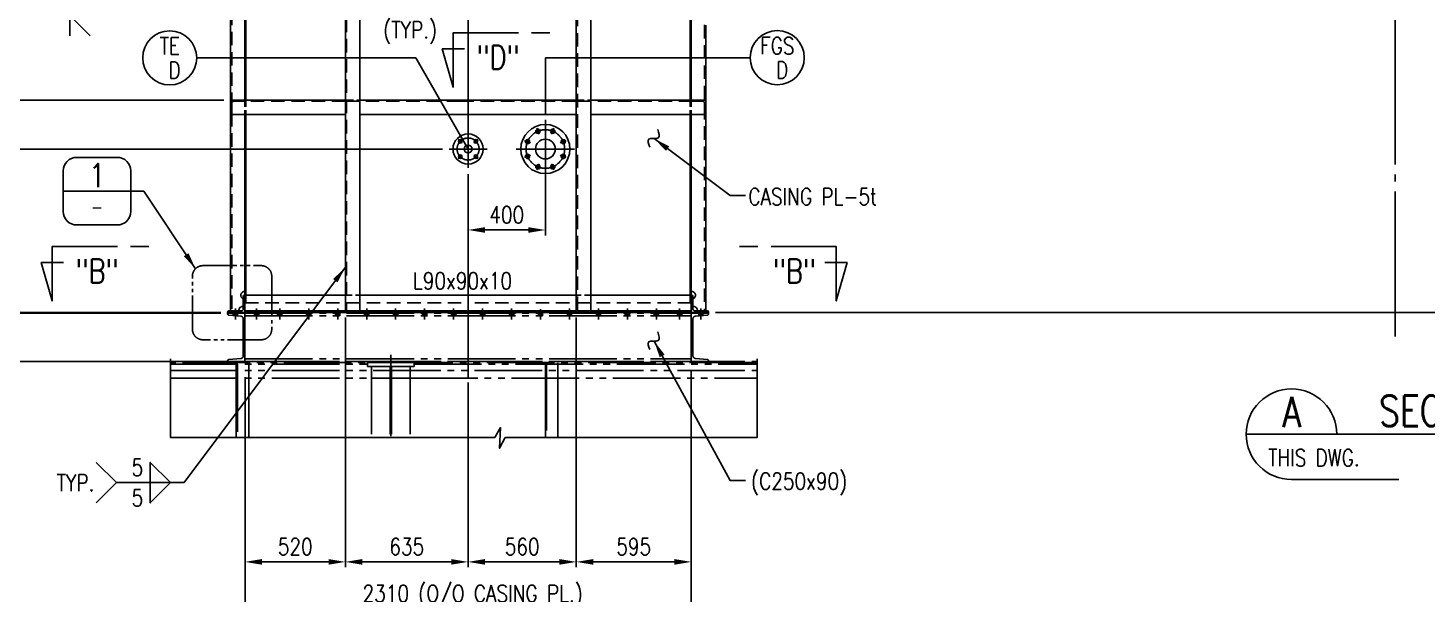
# Model space of a CAD drawing. Header units: millimetres. Extents: x 0 to 134087, y -49114 to 20834.
# Drawn here: x 3685 to 10928, y 5514 to 8445 of the extents above; entities that cross this region are included whole.
import ezdxf
from ezdxf.enums import TextEntityAlignment as Align

# ---------------------------------------------------------------- set-up
doc = ezdxf.new("R2010")
doc.units = ezdxf.units.MM
doc.header["$LTSCALE"] = 35
for name, pattern in [('JNK-CENTER', [34, 30, -1.5, 1, -1.5]), ('JNK-HIDDEN', [3, 2, -1]), ('JNK-PHANTOM', [15, 10, -1, 1, -1, 1, -1]), ('PH2', [15, 10, -1, 1, -1, 1, -1])]:
    doc.linetypes.add(name, pattern=pattern)
for name, color, linetype in [('CEN-R', 1, 'JNK-CENTER'), ('CON-C', 4, 'Continuous'), ('CON-G', 3, 'Continuous'), ('CON-W', 7, 'Continuous'), ('CON-Y', 2, 'Continuous'), ('det', 2, 'PH2'), ('Dim-W', 7, 'Continuous'), ('HID-Y', 2, 'JNK-HIDDEN'), ('HL', 7, 'Continuous'), ('PHA-M', 6, 'JNK-PHANTOM'), ('STL-OBJT', 7, 'Continuous'), ('TITLE', 7, 'Continuous'), ('TXT-Y', 2, 'Continuous'), ('TXTT-C', 4, 'Continuous')]:
    doc.layers.add(name, color=color, linetype=linetype)
doc.styles.add('SIMPLEX', font='simplex.shx', dxfattribs={"width": 0.8})
doc.dimstyles.new('DIM35', dxfattribs={"dimscale": 35, "dimtxt": 2.5, "dimasz": 2.5, "dimexe": 0.8, "dimexo": 1, "dimgap": 1, "dimtad": 1, "dimdec": 1, "dimdsep": 46, "dimtxsty": 'SIMPLEX', "dimcen": 0, "dimclrd": 7, "dimclre": 7, "dimclrt": 2, "dimadec": 1, "dimazin": 2, "dimtfac": 1, "dimtdec": 1, "dimtix": 1, "dimtmove": 2, "dimatfit": 2, "dimfxl": 1, "dimtfill": 1, "dimarcsym": 1})
doc.dimstyles.new('DIM35x3.5', dxfattribs={"dimscale": 35, "dimtxt": 2.5, "dimasz": 2.5, "dimexe": 0.8, "dimexo": 1, "dimgap": 1, "dimtad": 1, "dimdec": 0, "dimlfac": 0.285714, "dimdsep": 46, "dimtxsty": 'SIMPLEX', "dimcen": 0, "dimclrd": 7, "dimclre": 7, "dimclrt": 2, "dimadec": 1, "dimazin": 2, "dimtfac": 1, "dimtdec": 0, "dimtix": 1, "dimtmove": 0, "dimatfit": 2, "dimfxl": 1, "dimtfill": 1, "dimarcsym": 1})

# ---------------------------------------------------------------- blocks, each defined once
blk = doc.blocks.new('A$C5B17052F')
at = {"layer": 'CEN-R'}
blk.add_line((0, 0), (0, 24.7), dxfattribs=at)
at = {"layer": 'Dim-W'}
blk.add_solid([(-11, 12), (-11, 3), (11, 12), (11, 3)], dxfattribs=at)
at = {"layer": 'HID-Y'}
for p, q in [((-11, 3), (-11, 12)), ((11, 3), (11, 12))]:
    blk.add_line(p, q, dxfattribs=at)
blk = doc.blocks.new('*D63')
at = {"layer": 'DEFPOINTS', "color": 0, "ltscale": 0.5, "transparency": 16777216}
for p in [(2740.3, 8968.4), (5963.7, 8968.4), (4718.7, 6971.4)]:
    blk.add_point(p, dxfattribs=at)
at = {"layer": 'Dim-W', "color": 7, "linetype": 'ByBlock', "lineweight": -2, "ltscale": 0.5, "transparency": 16777216}
for p, q in [((5928.7, 8968.4), (2712.3, 8968.4)), ((2740.3, 7058.9), (2740.3, 8880.9)), ((4683.7, 6971.4), (2712.3, 6971.4))]:
    blk.add_line(p, q, dxfattribs=at)
at = {"layer": 'Dim-W', "color": 7, "ltscale": 0.5, "transparency": 16777216}
for points in [[(2725.7, 8880.9), (2754.9, 8880.9), (2740.3, 8968.4)], [(2725.7, 7058.9), (2754.9, 7058.9), (2740.3, 6971.4)]]:
    blk.add_solid(points, dxfattribs=at)
at = {"layer": 'Dim-W', "color": 2, "ltscale": 0.5, "transparency": 16777216, "insert": (2661.5, 7969.9), "char_height": 87.5, "attachment_point": 5, "rotation": 90, "style": 'SIMPLEX', "bg_fill": 3, "box_fill_scale": 1.1, "bg_fill_color": 256, "bg_fill_true_color": 13158600, "bg_fill_transparency": 0}
blk.add_mtext('1997', dxfattribs=at)
blk = doc.blocks.new('*D65')
at = {"layer": 'DEFPOINTS', "color": 0, "ltscale": 0.5, "transparency": 16777216}
for p in [(4718.7, 6971.4), (4718.7, 6968.4)]:
    blk.add_point(p, dxfattribs=at)
at = {"layer": 'Dim-W', "color": 7, "linetype": 'ByBlock', "lineweight": -2, "ltscale": 0.5, "transparency": 16777216}
for p, q in [((2460.3, 6971.4), (2460.3, 7058.9)), ((4683.7, 6971.4), (2432.3, 6971.4)), ((4683.7, 6968.4), (2432.3, 6968.4)), ((2460.3, 6968.4), (2460.3, 6880.9))]:
    blk.add_line(p, q, dxfattribs=at)
at = {"layer": 'Dim-W', "color": 2, "ltscale": 0.5, "transparency": 16777216, "insert": (2381.5, 7061.7), "char_height": 87.5, "attachment_point": 5, "rotation": 90, "style": 'SIMPLEX', "bg_fill": 3, "box_fill_scale": 1.1, "bg_fill_color": 256, "bg_fill_true_color": 13158600, "bg_fill_transparency": 0}
blk.add_mtext('*3', dxfattribs=at)
at = {"layer": 'DEFPOINTS', "color": 0, "ltscale": 0.5, "transparency": 16777216}
blk.add_point((2460.3, 6971.4), dxfattribs=at)
at = {"layer": 'Dim-W', "color": 7, "linetype": 'ByBlock', "lineweight": -2, "ltscale": 0.5, "transparency": 16777216}
blk.add_line((2460.3, 6968.4), (2460.3, 6971.4), dxfattribs=at)
blk = doc.blocks.new('_None')
blk = doc.blocks.new('_DotSmall')
at = {"color": 0, "linetype": 'ByBlock', "const_width": 0.5}
blk.add_lwpolyline([(-0.0625, 0, 1), (0.0625, 0, 1)], format="xyb", close=True, dxfattribs=at)
blk = doc.blocks.new('*D66')
at = {"layer": 'DEFPOINTS', "color": 0, "ltscale": 0.5, "transparency": 16777216}
blk.add_point((4420.4, 6718.4), dxfattribs=at)
at = {"layer": 'Dim-W', "color": 7, "linetype": 'ByBlock', "lineweight": -2, "ltscale": 0.5, "transparency": 16777216}
for p, q in [((2460.3, 6968.4), (2460.3, 7055.9)), ((2425.3, 6968.4), (2432.3, 6968.4)), ((2460.3, 6718.4), (2460.3, 6968.4)), ((4385.4, 6718.4), (2432.3, 6718.4)), ((2460.3, 6630.9), (2460.3, 6543.4))]:
    blk.add_line(p, q, dxfattribs=at)
at = {"layer": 'Dim-W', "color": 7, "ltscale": 0.5, "transparency": 16777216}
blk.add_solid([(2445.7, 6630.9), (2474.9, 6630.9), (2460.3, 6718.4)], dxfattribs=at)
at = {"layer": 'Dim-W', "color": 7, "lineweight": -2, "ltscale": 0.5, "transparency": 16777216, "xscale": 87.5, "yscale": 87.5, "zscale": 87.5, "rotation": 270}
blk.add_blockref('_DotSmall', (2460.3, 6968.4), dxfattribs=at)
at = {"layer": 'Dim-W', "color": 2, "ltscale": 0.5, "transparency": 16777216, "insert": (2381.5, 6843.4), "char_height": 87.5, "attachment_point": 5, "rotation": 90, "style": 'SIMPLEX', "bg_fill": 3, "box_fill_scale": 1.1, "bg_fill_color": 256, "bg_fill_true_color": 13158600, "bg_fill_transparency": 0}
blk.add_mtext('250', dxfattribs=at)
at = {"layer": 'DEFPOINTS', "color": 0, "ltscale": 0.5, "transparency": 16777216}
blk.add_point((2460.3, 6968.4), dxfattribs=at)
blk.add_point((2460.3, 6968.4), dxfattribs=at)
blk = doc.blocks.new('*D67')
at = {"layer": 'DEFPOINTS', "color": 0, "ltscale": 0.5, "transparency": 16777216}
for p in [(4733.7, 8071.4), (3020.3, 6971.4), (3020.3, 6971.4)]:
    blk.add_point(p, dxfattribs=at)
at = {"layer": 'Dim-W', "color": 7, "linetype": 'ByBlock', "lineweight": -2, "ltscale": 0.5, "transparency": 16777216}
for p, q in [((4698.7, 8071.4), (2992.3, 8071.4)), ((3020.3, 7983.9), (3020.3, 7058.9)), ((2985.3, 6971.4), (2992.3, 6971.4))]:
    blk.add_line(p, q, dxfattribs=at)
at = {"layer": 'Dim-W', "color": 7, "ltscale": 0.5, "transparency": 16777216}
for points in [[(3005.7, 7983.9), (3034.9, 7983.9), (3020.3, 8071.4)], [(3005.7, 7058.9), (3034.9, 7058.9), (3020.3, 6971.4)]]:
    blk.add_solid(points, dxfattribs=at)
at = {"layer": 'Dim-W', "color": 2, "ltscale": 0.5, "transparency": 16777216, "insert": (2941.5, 7521.4), "char_height": 87.5, "attachment_point": 5, "rotation": 90, "style": 'SIMPLEX', "bg_fill": 3, "box_fill_scale": 1.1, "bg_fill_color": 256, "bg_fill_true_color": 13158600, "bg_fill_transparency": 0}
blk.add_mtext('1100', dxfattribs=at)
blk = doc.blocks.new('SECTITLE')
at = {"layer": 'CON-G'}
for p, q in [((-1.7, 0), (44.1, 0)), ((5, -6.7), (20.86, -6.7))]:
    blk.add_line(p, q, dxfattribs=at)
blk.add_arc((5, 0), 6.7, 0, 270, dxfattribs=at)
at = {"layer": 'CON-C', "style": 'SIMPLEX', "width": 0.8}
for tag, p in [('A', (5.06, 1.04)), ('ELEVATION', (27.83, 1.22))]:
    blk.add_attdef(tag, text='', height=4.5, dxfattribs=at).set_placement(p, align=Align.CENTER)
at = {"layer": 'CON-Y', "style": 'SIMPLEX', "width": 0.8}
blk.add_attdef('SCALE', text='', height=2.5, dxfattribs=at).set_placement((44.9, -3.72), align=Align.RIGHT)
blk.add_attdef('H0000-0000', (1.54, -4.72), '', height=2.5, dxfattribs=at)
blk = doc.blocks.new('det-tag')
at = {"layer": 'CON-Y'}
blk.add_line((5, 0), (-5, 0), dxfattribs=at)
blk.add_lwpolyline([(-3, -5), (3, -5, 0.414214), (5, -3), (5, 3, 0.414214), (3, 5), (-3, 5, 0.414214), (-5, 3), (-5, -3, 0.414214)], format="xyb", close=True, dxfattribs=at)
at = {"layer": 'CON-G', "style": 'SIMPLEX', "width": 0.8}
blk.add_attdef('TAG', text='', height=3.5, dxfattribs=at).set_placement((0.02, 0.58), align=Align.CENTER)
at = {"layer": 'CON-Y', "style": 'SIMPLEX', "width": 0.8}
blk.add_attdef('-8888', text='', height=2, dxfattribs=at).set_placement((0, -3.34), align=Align.CENTER)
blk = doc.blocks.new('SECMARK2')
at = {"layer": 'TXTT-C'}
blk.add_line((0, 0), (-2.72, 0), dxfattribs=at)
blk.add_lwpolyline([(-4.67, 0), (-14.32, 0), (-14.32, 8.05), (-15.93, 2.38), (-12.63, 2.38)], dxfattribs=at)
at = {"layer": 'TXTT-C', "style": 'SIMPLEX', "width": 1.17}
blk.add_attdef('TAG', text='', height=3.5, dxfattribs=at).set_placement((-7.82, 1.36), align=Align.CENTER)
blk = doc.blocks.new('*D98')
at = {"layer": 'DEFPOINTS', "color": 0, "ltscale": 0.5, "transparency": 16777216}
for p in [(2460.3, 11518.4), (8478.7, 11518.4), (2740.3, 6971.4)]:
    blk.add_point(p, dxfattribs=at)
at = {"layer": 'Dim-W', "color": 7, "linetype": 'ByBlock', "lineweight": -2, "ltscale": 0.5, "transparency": 16777216}
for p, q in [((4706.5, 11518.4), (2432.3, 11518.4)), ((4942.1, 11518.4), (4808.8, 11518.4)), ((5498.4, 11518.4), (5209.5, 11518.4)), ((8443.7, 11518.4), (5600.8, 11518.4)), ((2460.3, 7058.9), (2460.3, 11430.9)), ((2705.3, 6971.4), (2432.3, 6971.4))]:
    blk.add_line(p, q, dxfattribs=at)
at = {"layer": 'Dim-W', "color": 7, "ltscale": 0.5, "transparency": 16777216}
for points in [[(2445.7, 11430.9), (2474.9, 11430.9), (2460.3, 11518.4)], [(2445.7, 7058.9), (2474.9, 7058.9), (2460.3, 6971.4)]]:
    blk.add_solid(points, dxfattribs=at)
at = {"layer": 'Dim-W', "color": 2, "ltscale": 0.5, "transparency": 16777216, "insert": (2381.5, 9244.9), "char_height": 87.5, "attachment_point": 5, "rotation": 90, "style": 'SIMPLEX', "bg_fill": 3, "box_fill_scale": 1.1, "bg_fill_color": 256, "bg_fill_true_color": 13158600, "bg_fill_transparency": 0}
blk.add_mtext('4547', dxfattribs=at)
blk = doc.blocks.new('A$C328F6CC8')
at = {"layer": 'PHA-M'}
h = blk.add_hatch(color=256, dxfattribs=at)
h.paths.add_polyline_path([(-61, -12), (-50, -13), (-50, 0), (-61, 0)])
h.paths.add_polyline_path([(-50, -13), (-39, -13.9), (-39, 0), (-50, 0)])
h = blk.add_hatch(color=256, dxfattribs=at)
h.paths.add_polyline_path([(60, 0), (49, 0), (49, -13), (60, -13)])
h.paths.add_polyline_path([(71, 0), (60, 0), (60, -13), (71, -13)])
h = blk.add_hatch(color=256, dxfattribs=at)
h.paths.add_polyline_path([(180, 0), (169, 0), (169, -13), (180, -13)])
h.paths.add_polyline_path([(191, 0), (180, 0), (180, -13), (191, -13)])
h = blk.add_hatch(color=256, dxfattribs=at)
h.paths.add_polyline_path([(330, 0), (319, 0), (319, -13), (330, -13)])
h.paths.add_polyline_path([(341, 0), (330, 0), (330, -13), (341, -13)])
h = blk.add_hatch(color=256, dxfattribs=at)
h.paths.add_polyline_path([(480, 0), (469, 0), (469, -13), (480, -13)])
h.paths.add_polyline_path([(491, 0), (480, 0), (480, -13), (491, -13)])
h = blk.add_hatch(color=256, dxfattribs=at)
h.paths.add_polyline_path([(630, 0), (619, 0), (619, -13), (630, -13)])
h.paths.add_polyline_path([(641, 0), (630, 0), (630, -13), (641, -13)])
h = blk.add_hatch(color=256, dxfattribs=at)
h.paths.add_polyline_path([(780, 0), (769, 0), (769, -13), (780, -13)])
h.paths.add_polyline_path([(791, 0), (780, 0), (780, -13), (791, -13)])
h = blk.add_hatch(color=256, dxfattribs=at)
h.paths.add_polyline_path([(930, 0), (919, 0), (919, -13), (930, -13)])
h.paths.add_polyline_path([(941, 0), (930, 0), (930, -13), (941, -13)])
h = blk.add_hatch(color=256, dxfattribs=at)
h.paths.add_polyline_path([(1080, 0), (1069, 0), (1069, -13), (1080, -13)])
h.paths.add_polyline_path([(1091, 0), (1080, 0), (1080, -13), (1091, -13)])
h = blk.add_hatch(color=256, dxfattribs=at)
h.paths.add_polyline_path([(1230, 0), (1241, 0), (1241, -13), (1230, -13)])
h.paths.add_polyline_path([(1219, 0), (1230, 0), (1230, -13), (1219, -13)])
h = blk.add_hatch(color=256, dxfattribs=at)
h.paths.add_polyline_path([(1380, 0), (1391, 0), (1391, -13), (1380, -13)])
h.paths.add_polyline_path([(1369, 0), (1380, 0), (1380, -13), (1369, -13)])
h = blk.add_hatch(color=256, dxfattribs=at)
h.paths.add_polyline_path([(1530, 0), (1541, 0), (1541, -13), (1530, -13)])
h.paths.add_polyline_path([(1519, 0), (1530, 0), (1530, -13), (1519, -13)])
h = blk.add_hatch(color=256, dxfattribs=at)
h.paths.add_polyline_path([(1680, 0), (1691, 0), (1691, -13), (1680, -13)])
h.paths.add_polyline_path([(1669, 0), (1680, 0), (1680, -13), (1669, -13)])
h = blk.add_hatch(color=256, dxfattribs=at)
h.paths.add_polyline_path([(1830, 0), (1841, 0), (1841, -13), (1830, -13)])
h.paths.add_polyline_path([(1819, 0), (1830, 0), (1830, -13), (1819, -13)])
h = blk.add_hatch(color=256, dxfattribs=at)
h.paths.add_polyline_path([(1980, 0), (1991, 0), (1991, -13), (1980, -13)])
h.paths.add_polyline_path([(1969, 0), (1980, 0), (1980, -13), (1969, -13)])
h = blk.add_hatch(color=256, dxfattribs=at)
h.paths.add_polyline_path([(2130, 0), (2141, 0), (2141, -13), (2130, -13)])
h.paths.add_polyline_path([(2119, 0), (2130, 0), (2130, -13), (2119, -13)])
h = blk.add_hatch(color=256, dxfattribs=at)
h.paths.add_polyline_path([(2250, 0), (2261, 0), (2261, -13), (2250, -13)])
h.paths.add_polyline_path([(2239, 0), (2250, 0), (2250, -13), (2239, -13)])
h = blk.add_hatch(color=256, dxfattribs=at)
h.paths.add_polyline_path([(2371, 0), (2360, 0), (2360, -13), (2371, -12)])
h.paths.add_polyline_path([(2360, 0), (2349, 0), (2349, -13.9), (2360, -13)])
h = blk.add_hatch(color=256, dxfattribs=at)
h.paths.add_polyline_path([(1080, 0), (1069, 0), (1069, -13), (1080, -13)])
h.paths.add_polyline_path([(1091, 0), (1080, 0), (1080, -13), (1091, -13)])
at = {"ltscale": 0.5}
for points in [[(-386.5, -236.5), (-386.5, -643.2), (1293.9, -643.2)], [(1347.8, -643.2), (2651.7, -643.2), (2651.7, -236.5)], [(1293.9, -643.2), (1322.4, -592.5), (1317.8, -699.7), (1347.8, -643.2)]]:
    blk.add_lwpolyline(points, dxfattribs=at)
at = {"layer": 'CEN-R'}
blk.add_line((1155, 82.8), (1155, -324.4), dxfattribs=at)
at = {"layer": 'PHA-M'}
for p, q in [((-61, -12), (-61, 0)), ((-50, -33), (-50, 20)), ((-39, -13.9), (-39, 0)), ((0, 0), (2310, 0)), ((49, -13), (49, 0)), ((60, -33), (60, 20)), ((71, -13), (71, 0)), ((169, -13), (169, 0)), ((180, -33), (180, 20)), ((191, -13), (191, 0)), ((319, -13), (319, 0)), ((330, -33), (330, 20)), ((341, -13), (341, 0)), ((469, -13), (469, 0)), ((480, -33), (480, 20)), ((491, -13), (491, 0)), ((619, -13), (619, 0)), ((630, -33), (630, 20)), ((641, -13), (641, 0)), ((769, -13), (769, 0)), ((780, -33), (780, 20)), ((791, -13), (791, 0)), ((919, -13), (919, 0)), ((930, -33), (930, 20)), ((941, -13), (941, 0)), ((1069, -13), (1069, 0)), ((1069, -13), (1069, 0)), ((1080, -33), (1080, 20)), ((1080, -33), (1080, 20)), ((1091, -13), (1091, 0)), ((1091, -13), (1091, 0)), ((1219, -13), (1219, 0)), ((1230, -33), (1230, 20)), ((1241, -13), (1241, 0)), ((1369, -13), (1369, 0)), ((1380, -33), (1380, 20)), ((1391, -13), (1391, 0)), ((1519, -13), (1519, 0)), ((1530, -33), (1530, 20)), ((1541, -13), (1541, 0)), ((1669, -13), (1669, 0)), ((1680, -33), (1680, 20)), ((1691, -13), (1691, 0)), ((1819, -13), (1819, 0)), ((1830, -33), (1830, 20)), ((1841, -13), (1841, 0)), ((1969, -13), (1969, 0)), ((1980, -33), (1980, 20)), ((1991, -13), (1991, 0)), ((2119, -13), (2119, 0)), ((2130, -33), (2130, 20)), ((2141, -13), (2141, 0)), ((2239, -13), (2239, 0)), ((2250, -33), (2250, 20)), ((2261, -13), (2261, 0)), ((2349, -13.9), (2349, 0)), ((2360, -33), (2360, 20)), ((2371, -12), (2371, 0)), ((0, -13), (2310, -13)), ((755, -216), (755, -643.2)), ((-386.5, -250), (2651.7, -250)), ((2651.7, -256), (-386.5, -256)), ((-386.5, -263.5), (635, -263.5)), ((-45, -336), (-45, -263.5)), ((-39, -263.5), (-39, -643.2)), ((0, -237), (2310, -237)), ((0, -250), (2310, -250)), ((20, -336), (20, -263.5)), ((635, -256), (875, -256)), ((635, -276), (635, -256)), ((875, -276), (635, -276)), ((655, -276), (655, -643.2)), ((751, -276), (751, -643.2)), ((759, -276), (759, -643.2)), ((855, -276), (855, -643.2)), ((875, -256), (875, -276)), ((875, -263.5), (2651.7, -263.5)), ((1555, -330), (1555, -257.5)), ((1561, -257.5), (1561, -643.2)), ((1620, -330), (1620, -257.5)), ((-386.5, -296), (2651.7, -296)), ((-386.5, -336), (655, -336)), ((-45, -336), (-45, -643.2)), ((20, -336), (20, -643.2)), ((855, -336), (655, -336)), ((855, -336), (2651.7, -336)), ((1555, -330), (1555, -643.2)), ((1620, -330), (1620, -643.2))]:
    blk.add_line(p, q, dxfattribs=at)
for points in [[(0, 0), (0, -250), (-90, -250), (-90, -247, -0.388879), (-83.6, -240), (-21.8, -234.6, 0.388879), (-9, -220.6), (-9, -29.4, 0.388879), (-21.8, -15.4), (-83.6, -10, -0.388879), (-90, -3), (-90, 0)], [(2310, 0), (2310, -250), (2400, -250), (2400, -247, 0.388879), (2393.6, -240), (2331.8, -234.6, -0.388879), (2319, -220.6), (2319, -29.4, -0.388879), (2331.8, -15.4), (2393.6, -10, 0.388879), (2400, -3), (2400, 0)]]:
    blk.add_lwpolyline(points, format="xyb", close=True, dxfattribs=at)
blk = doc.blocks.new('A$C28B160F5')
at = {"layer": 'CEN-R'}
for p, q in [((0, 150.5), (0, -150.5)), ((-31.8, 76.8), (-44.7, 107.9)), ((31.8, 76.8), (44.7, 107.9)), ((150.5, 0), (-150.5, 0)), ((-76.8, 31.8), (-107.9, 44.7)), ((-48.3, 0), (48.3, 0)), ((0, -42.3), (0, 48.3)), ((76.8, 31.8), (107.9, 44.7)), ((-76.8, -31.8), (-107.9, -44.7)), ((76.8, -31.8), (107.9, -44.7)), ((-31.8, -76.8), (-44.7, -107.9)), ((31.8, -76.8), (44.7, -107.9))]:
    blk.add_line(p, q, dxfattribs=at)
blk.add_circle((0, 0), 100, dxfattribs=at)
at = {"layer": 'TITLE', "color": 3}
for centre, radius in [((0, 0), 127), ((-38.3, 92.4), 11), ((38.3, 92.4), 11), ((-92.4, 38.3), 11), ((0, 0), 51.1), ((92.4, 38.3), 11), ((-92.4, -38.3), 11), ((92.4, -38.3), 11), ((-38.3, -92.4), 11), ((38.3, -92.4), 11)]:
    blk.add_circle(centre, radius, dxfattribs=at)
blk = doc.blocks.new('N-FLG 1.50 300 WNRF')
at = {"layer": 'CEN-R'}
for p, q in [((0, -98.1), (0, 98.1)), ((98.1, 0), (-98.1, 0)), ((-30.4, 30.4), (-50.4, 50.4)), ((30.4, 30.4), (50.4, 50.4)), ((-30.4, -30.4), (-50.4, -50.4)), ((30.4, -30.4), (50.4, -50.4))]:
    blk.add_line(p, q, dxfattribs=at)
blk.add_circle((0, 0), 57.1, dxfattribs=at)
at = {"layer": 'CON-Y'}
for centre, radius in [((0, 0), 78), ((-40.4, 40.4), 9.5), ((0, 0), 20.4), ((40.4, 40.4), 9.5), ((-40.4, -40.4), 9.5), ((40.4, -40.4), 9.5)]:
    blk.add_circle(centre, radius, dxfattribs=at)
blk = doc.blocks.new('A$C6CE22A10')
at = {"layer": 'CON-G'}
blk.add_blockref('N-FLG 1.50 300 WNRF', (0, 0), dxfattribs=at)
blk = doc.blocks.new('*D136')
at = {"layer": 'DEFPOINTS', "color": 0, "ltscale": 0.5, "transparency": 16777216}
for p in [(5865.6, 7818.4), (3300.3, 6971.4), (4683.7, 6971.4)]:
    blk.add_point(p, dxfattribs=at)
at = {"layer": 'Dim-W', "color": 7, "linetype": 'ByBlock', "lineweight": -2, "ltscale": 0.5, "transparency": 16777216}
for p, q in [((5830.6, 7818.4), (3272.3, 7818.4)), ((3300.3, 7730.9), (3300.3, 7058.9)), ((4648.7, 6971.4), (3272.3, 6971.4))]:
    blk.add_line(p, q, dxfattribs=at)
at = {"layer": 'Dim-W', "color": 7, "ltscale": 0.5, "transparency": 16777216}
for points in [[(3285.7, 7730.9), (3314.9, 7730.9), (3300.3, 7818.4)], [(3285.7, 7058.9), (3314.9, 7058.9), (3300.3, 6971.4)]]:
    blk.add_solid(points, dxfattribs=at)
at = {"layer": 'Dim-W', "color": 2, "ltscale": 0.5, "transparency": 16777216, "insert": (3221.5, 7394.9), "char_height": 87.5, "attachment_point": 5, "rotation": 90, "style": 'SIMPLEX', "bg_fill": 3, "box_fill_scale": 1.1, "bg_fill_color": 256, "bg_fill_true_color": 13158600, "bg_fill_transparency": 0}
blk.add_mtext('847', dxfattribs=at)
blk = doc.blocks.new('inst-tag')
at = {"layer": 'CON-Y'}
blk.add_circle((0, 0), 4, dxfattribs=at)
at = {"layer": 'CON-Y', "style": 'SIMPLEX', "width": 0.8}
for tag, p in [("Q'TY", (1.74, 3.92)), ('LOCATION', (1.74, -5.56))]:
    blk.add_attdef(tag, p, '', height=1.5, dxfattribs=at)
blk.add_attdef('TAG', text='', height=2.5, dxfattribs=at).set_placement((-0.02, 0.52), align=Align.CENTER)
blk.add_attdef('0000', text='', height=2.5, dxfattribs=at).set_placement((-0.06, -3.82), align=Align.BOTTOM_CENTER)
blk = doc.blocks.new('*D148')
at = {"layer": 'DEFPOINTS', "color": 0, "transparency": 16777216}
for p in [(7118.7, 6710.5), (4808.7, 6165.7), (7118.7, 5400.7)]:
    blk.add_point(p, dxfattribs=at)
at = {"layer": 'Dim-W', "color": 7, "linetype": 'ByBlock', "lineweight": -2, "transparency": 16777216}
for p, q in [((7118.7, 6675.5), (7118.7, 5372.7)), ((4808.7, 6130.7), (4808.7, 5372.7)), ((4896.2, 5400.7), (7031.2, 5400.7))]:
    blk.add_line(p, q, dxfattribs=at)
at = {"layer": 'Dim-W', "color": 7, "transparency": 16777216}
for points in [[(4896.2, 5415.3), (4896.2, 5386.1), (4808.7, 5400.7)], [(7031.2, 5415.3), (7031.2, 5386.1), (7118.7, 5400.7)]]:
    blk.add_solid(points, dxfattribs=at)
at = {"layer": 'Dim-W', "color": 2, "transparency": 16777216, "insert": (5963.7, 5502.4), "char_height": 87.5, "attachment_point": 5, "style": 'SIMPLEX', "bg_fill": 3, "box_fill_scale": 1.1, "bg_fill_color": 256, "bg_fill_true_color": 13158600, "bg_fill_transparency": 0}
blk.add_mtext(' 2310 (O/O CASING PL.)', dxfattribs=at)
blk = doc.blocks.new('*D149')
at = {"layer": 'DEFPOINTS', "color": 0, "ltscale": 0.5, "transparency": 16777216}
for p in [(5328.7, 6980.4), (5963.7, 5680.7), (5963.7, 5680.7)]:
    blk.add_point(p, dxfattribs=at)
at = {"layer": 'Dim-W', "color": 7, "linetype": 'ByBlock', "lineweight": -2, "ltscale": 0.5, "transparency": 16777216}
for p, q in [((5328.7, 6945.4), (5328.7, 5652.7)), ((5416.2, 5680.7), (5876.2, 5680.7)), ((5963.7, 5715.7), (5963.7, 5708.7))]:
    blk.add_line(p, q, dxfattribs=at)
at = {"layer": 'Dim-W', "color": 7, "ltscale": 0.5, "transparency": 16777216}
for points in [[(5416.2, 5695.3), (5416.2, 5666.1), (5328.7, 5680.7)], [(5876.2, 5695.3), (5876.2, 5666.1), (5963.7, 5680.7)]]:
    blk.add_solid(points, dxfattribs=at)
at = {"layer": 'Dim-W', "color": 2, "ltscale": 0.5, "transparency": 16777216, "insert": (5646.2, 5759.5), "char_height": 87.5, "attachment_point": 5, "style": 'SIMPLEX', "bg_fill": 3, "box_fill_scale": 1.1, "bg_fill_color": 256, "bg_fill_true_color": 13158600, "bg_fill_transparency": 0}
blk.add_mtext('635', dxfattribs=at)
blk = doc.blocks.new('*D150')
at = {"layer": 'DEFPOINTS', "color": 0, "ltscale": 0.5, "transparency": 16777216}
for p in [(5328.7, 6980.4), (4808.7, 6672.4), (4808.7, 5680.7)]:
    blk.add_point(p, dxfattribs=at)
at = {"layer": 'Dim-W', "color": 7, "linetype": 'ByBlock', "lineweight": -2, "ltscale": 0.5, "transparency": 16777216}
for p, q in [((5328.7, 6945.4), (5328.7, 5652.7)), ((4808.7, 6637.4), (4808.7, 5652.7)), ((5241.2, 5680.7), (4896.2, 5680.7))]:
    blk.add_line(p, q, dxfattribs=at)
at = {"layer": 'Dim-W', "color": 7, "ltscale": 0.5, "transparency": 16777216}
for points in [[(4896.2, 5695.3), (4896.2, 5666.1), (4808.7, 5680.7)], [(5241.2, 5695.3), (5241.2, 5666.1), (5328.7, 5680.7)]]:
    blk.add_solid(points, dxfattribs=at)
at = {"layer": 'Dim-W', "color": 2, "ltscale": 0.5, "transparency": 16777216, "insert": (5068.7, 5759.5), "char_height": 87.5, "attachment_point": 5, "style": 'SIMPLEX', "bg_fill": 3, "box_fill_scale": 1.1, "bg_fill_color": 256, "bg_fill_true_color": 13158600, "bg_fill_transparency": 0}
blk.add_mtext('520', dxfattribs=at)
blk = doc.blocks.new('*D151')
at = {"layer": 'DEFPOINTS', "color": 0, "ltscale": 0.5, "transparency": 16777216}
for p in [(6523.7, 6980.4), (7118.7, 6672.4), (7118.7, 5680.7)]:
    blk.add_point(p, dxfattribs=at)
at = {"layer": 'Dim-W', "color": 7, "linetype": 'ByBlock', "lineweight": -2, "ltscale": 0.5, "transparency": 16777216}
for p, q in [((6523.7, 6945.4), (6523.7, 5652.7)), ((7118.7, 6637.4), (7118.7, 5652.7)), ((6611.2, 5680.7), (7031.2, 5680.7))]:
    blk.add_line(p, q, dxfattribs=at)
at = {"layer": 'Dim-W', "color": 7, "ltscale": 0.5, "transparency": 16777216}
for points in [[(6611.2, 5695.3), (6611.2, 5666.1), (6523.7, 5680.7)], [(7031.2, 5695.3), (7031.2, 5666.1), (7118.7, 5680.7)]]:
    blk.add_solid(points, dxfattribs=at)
at = {"layer": 'Dim-W', "color": 2, "ltscale": 0.5, "transparency": 16777216, "insert": (6821.2, 5759.5), "char_height": 87.5, "attachment_point": 5, "style": 'SIMPLEX', "bg_fill": 3, "box_fill_scale": 1.1, "bg_fill_color": 256, "bg_fill_true_color": 13158600, "bg_fill_transparency": 0}
blk.add_mtext('595', dxfattribs=at)
blk = doc.blocks.new('*D152')
at = {"layer": 'DEFPOINTS', "color": 0, "ltscale": 0.5, "transparency": 16777216}
for p in [(6363.7, 7767.9), (5963.7, 7399.2), (5963.7, 7379.1)]:
    blk.add_point(p, dxfattribs=at)
at = {"layer": 'Dim-W', "color": 7, "linetype": 'ByBlock', "lineweight": -2, "ltscale": 0.5, "transparency": 16777216}
for p, q in [((6363.7, 7732.9), (6363.7, 7371.2)), ((5963.7, 7414.1), (5963.7, 7427.2)), ((6276.2, 7399.2), (6051.2, 7399.2))]:
    blk.add_line(p, q, dxfattribs=at)
at = {"layer": 'Dim-W', "color": 7, "ltscale": 0.5, "transparency": 16777216}
for points in [[(6051.2, 7413.7), (6051.2, 7384.6), (5963.7, 7399.2)], [(6276.2, 7413.7), (6276.2, 7384.6), (6363.7, 7399.2)]]:
    blk.add_solid(points, dxfattribs=at)
at = {"layer": 'Dim-W', "color": 2, "ltscale": 0.5, "transparency": 16777216, "insert": (6163.7, 7477.9), "char_height": 87.5, "attachment_point": 5, "style": 'SIMPLEX', "bg_fill": 3, "box_fill_scale": 1.1, "bg_fill_color": 256, "bg_fill_true_color": 13158600, "bg_fill_transparency": 0}
blk.add_mtext('400', dxfattribs=at)
blk = doc.blocks.new('*D153')
at = {"layer": 'DEFPOINTS', "color": 0, "ltscale": 0.5, "transparency": 16777216}
for p in [(4733.7, 8736.4), (3020.3, 8071.4), (4698.7, 8071.4)]:
    blk.add_point(p, dxfattribs=at)
at = {"layer": 'Dim-W', "color": 7, "linetype": 'ByBlock', "lineweight": -2, "ltscale": 0.5, "transparency": 16777216}
for p, q in [((4698.7, 8736.4), (2992.3, 8736.4)), ((3020.3, 8648.9), (3020.3, 8158.9)), ((4663.7, 8071.4), (2992.3, 8071.4))]:
    blk.add_line(p, q, dxfattribs=at)
at = {"layer": 'Dim-W', "color": 7, "ltscale": 0.5, "transparency": 16777216}
for points in [[(3005.7, 8648.9), (3034.9, 8648.9), (3020.3, 8736.4)], [(3005.7, 8158.9), (3034.9, 8158.9), (3020.3, 8071.4)]]:
    blk.add_solid(points, dxfattribs=at)
at = {"layer": 'Dim-W', "color": 2, "ltscale": 0.5, "transparency": 16777216, "insert": (2941.5, 8403.9), "char_height": 87.5, "attachment_point": 5, "rotation": 90, "style": 'SIMPLEX', "bg_fill": 3, "box_fill_scale": 1.1, "bg_fill_color": 256, "bg_fill_true_color": 13158600, "bg_fill_transparency": 0}
blk.add_mtext('665', dxfattribs=at)
blk = doc.blocks.new('*D178')
at = {"layer": 'DEFPOINTS', "color": 0, "ltscale": 0.5, "transparency": 16777216}
for p in [(6523.7, 6945.4), (5963.7, 6644), (6523.7, 5680.7)]:
    blk.add_point(p, dxfattribs=at)
at = {"layer": 'Dim-W', "color": 7, "linetype": 'ByBlock', "lineweight": -2, "ltscale": 0.5, "transparency": 16777216}
for p, q in [((6523.7, 6910.4), (6523.7, 5652.7)), ((5963.7, 6609), (5963.7, 5652.7)), ((6051.2, 5680.7), (6436.2, 5680.7))]:
    blk.add_line(p, q, dxfattribs=at)
at = {"layer": 'Dim-W', "color": 7, "ltscale": 0.5, "transparency": 16777216}
for points in [[(6051.2, 5695.3), (6051.2, 5666.1), (5963.7, 5680.7)], [(6436.2, 5695.3), (6436.2, 5666.1), (6523.7, 5680.7)]]:
    blk.add_solid(points, dxfattribs=at)
at = {"layer": 'Dim-W', "color": 2, "ltscale": 0.5, "transparency": 16777216, "insert": (6243.7, 5759.5), "char_height": 87.5, "attachment_point": 5, "style": 'SIMPLEX', "bg_fill": 3, "box_fill_scale": 1.1, "bg_fill_color": 256, "bg_fill_true_color": 13158600, "bg_fill_transparency": 0}
blk.add_mtext('560', dxfattribs=at)

msp = doc.modelspace()

# ---------------------------------------------------------------- linework, layer by layer
for points in [[(4318.2551, 6090.9343), (4318.2551, 6195.9343), (4423.2551, 6090.9343)], [(4318.2551, 6090.9343), (4318.2551, 5985.9343), (4423.2551, 6090.9343)]]:
    msp.add_lwpolyline(points)
at = {"layer": 'CEN-R'}
for p, q in [((10763.6527, 13548.3012), (10763.6527, 6848.4277)), ((5963.6527, 6637.3682), (5963.6527, 8968.3682)), ((4868.6527, 6968.3682), (4868.6527, 6993.0201))]:
    msp.add_line(p, q, dxfattribs=at)
at = {"layer": 'CON-G'}
for p, q in [((4733.6527, 9477.8508), (4733.6527, 6980.3682)), ((4808.6527, 8071.3682), (4808.6527, 8661.4086)), ((4813.6527, 8071.3682), (4813.6527, 8661.4086)), ((7113.6527, 8071.3682), (7113.6527, 8492.0226)), ((7118.6527, 8071.3682), (7118.6527, 8489.9515)), ((7193.6527, 8458.8855), (7193.6527, 6980.3682)), ((6598.6527, 8071.3682), (7193.6527, 8071.3682)), ((4808.6527, 7021.3682), (4808.6527, 7996.3682)), ((4813.6527, 7021.3682), (4813.6527, 7996.3682)), ((6598.6527, 7996.3682), (7193.6527, 7996.3682)), ((7113.6527, 7021.3682), (7113.6527, 7996.3682)), ((7118.6527, 6971.3682), (7118.6527, 7996.3682)), ((5328.6527, 7061.3682), (4806.6527, 7061.3682)), ((5403.6527, 7061.3682), (6513.6527, 7061.3682)), ((6588.6527, 7061.3682), (7120.6527, 7061.3682)), ((5963.6527, 6980.3682), (4808.6527, 6980.3682)), ((5965.6527, 6971.3682), (4808.6527, 6971.3682)), ((5961.6527, 6971.3682), (7118.6527, 6971.3682)), ((5963.6527, 6980.3682), (7118.6527, 6980.3682))]:
    msp.add_line(p, q, dxfattribs=at)
for points in [[(4808.6527, 6971.3682), (4718.6527, 6971.3682), (4718.6527, 6973.3682, -0.414213562), (4725.6527, 6980.3682), (4789.6527, 6980.3682, 0.414213562), (4799.6527, 6990.3682), (4799.6527, 7054.3682, -0.414213562), (4806.6527, 7061.3682), (4808.6527, 7061.3682)], [(7118.6527, 6971.3682), (7208.6527, 6971.3682), (7208.6527, 6973.3682, 0.414213562), (7201.6527, 6980.3682), (7137.6527, 6980.3682, -0.414213562), (7127.6527, 6990.3682), (7127.6527, 7054.3682, 0.414213562), (7120.6527, 7061.3682), (7118.6527, 7061.3682)]]:
    msp.add_lwpolyline(points, format="xyb", close=True, dxfattribs=at)
for centre, start, end in [((4806.6527, 7061.3682), 84.2608295, 249.51268489), ((7120.6527, 7061.3682), 290.48731511, 95.7391705), ((4796.7238, 6983.2971), 81.57894188, 188.42105812), ((7130.5816, 6983.2971), 351.57894188, 98.42105812)]:
    msp.add_arc(centre, 20, start, end, dxfattribs=at)
at = {"layer": 'CON-W'}
msp.add_line((4143.2551, 6090.9343), (4493.2551, 6090.9343), dxfattribs=at)
msp.add_lwpolyline([(4038.2551, 5985.9343), (4143.2551, 6090.9343), (4038.2551, 6195.9343)], dxfattribs=at)
at = {"layer": 'Dim-W'}
msp.add_line((1179.7358, 6718.3682), (4420.4129, 6718.3682), dxfattribs=at)
msp.add_solid([(4857.6527, 6980.3682), (4857.6527, 6971.3682), (4879.6527, 6980.3682), (4879.6527, 6971.3682)], dxfattribs=at)
at = {"layer": 'HID-Y'}
for p, q in [((4739.6527, 9475.3656), (4739.6527, 6980.3682)), ((7187.6527, 8461.3708), (7187.6527, 6980.3682)), ((6529.6527, 8065.3682), (7118.6527, 8065.3682)), ((4808.6527, 7021.3682), (5963.6527, 7021.3682)), ((4857.6527, 6971.3682), (4857.6527, 6980.3682)), ((4879.6527, 6971.3682), (4879.6527, 6980.3682)), ((7118.6527, 7021.3682), (5963.6527, 7021.3682))]:
    msp.add_line(p, q, dxfattribs=at)
at = {"layer": 'HID-Y', "ltscale": 0.5}
for p, q in [((6529.6527, 8071.3682), (6598.6527, 8071.3682)), ((7113.6527, 8071.3682), (7113.6527, 7996.3682)), ((7118.6527, 8071.3682), (7118.6527, 7996.3682)), ((5328.6527, 7061.3682), (5403.6527, 7061.3682))]:
    msp.add_line(p, q, dxfattribs=at)
at = {"layer": 'HID-Y'}
msp.add_lwpolyline([(7193.6527, 8071.3682), (7118.6527, 8071.3682), (7118.6527, 8069.3682, 0.414213562), (7122.6527, 8065.3682), (7179.1527, 8065.3682, -0.414213562), (7187.6527, 8056.8682), (7187.6527, 8000.3682, 0.414213562), (7191.6527, 7996.3682), (7193.6527, 7996.3682)], format="xyb", close=True, dxfattribs=at)
at = {"layer": 'STL-OBJT'}
msp.add_spline([(6904.2186, 7828.8166), (6898.8027, 7869.0412), (6947.7031, 7876.3526), (6946.1333, 7919.8865)], degree=3, dxfattribs=at)

# ---------------------------------------------------------------- block references
at = {"layer": 'CON-C'}
ref = msp.add_blockref('SECMARK2', (7368.5238, 7313.3937), dxfattribs=dict(at, xscale=35, yscale=35, zscale=35, rotation=180))
ref.add_attrib('TAG', '"B"', (7542.5186, 7125.6346), dxfattribs={"height": 122.5, "style": 'SIMPLEX', "width": 0.8})
at = {"layer": 'Dim-W'}
for p in [(4868.6527, 6968.3682), (4988.6527, 6968.3682), (5138.6527, 6968.3682), (5288.6527, 6968.3682), (5438.6527, 6968.3682), (5588.6527, 6968.3682)]:
    msp.add_blockref('A$C5B17052F', p, dxfattribs=at)
at = {"layer": 'Dim-W', "xscale": -1}
msp.add_blockref('A$C5B17052F', (5888.6527, 6968.3682), dxfattribs=at)
at = {"layer": 'HL', "xscale": 35, "yscale": 35, "zscale": 35}
msp.add_blockref('SECTITLE', (10051.5068, 6341.5714), dxfattribs=at).add_auto_attribs({'H0000-0000': 'THIS DWG.', 'A': 'A', 'ELEVATION': 'SECTION'})

# ---------------------------------------------------------------- texts
at = {"layer": 'CON-Y', "style": 'SIMPLEX', "width": 0.8}
msp.add_text('(C250x90)', height=87.5, dxfattribs=at).set_placement((7428.6868, 6054.8388))
at = {"layer": 'Dim-W', "color": 2, "style": 'SIMPLEX', "width": 0.8}
msp.add_text('CASING PL-5t', height=87.5, dxfattribs=at).set_placement((7414.8711, 7528.0378))
at = {"layer": 'TXT-Y', "style": 'SIMPLEX', "width": 0.8}
for p in [(4222.0051, 6125.9343), (4222.0051, 5968.4343)]:
    msp.add_text('5', height=87.5, dxfattribs=at).set_placement(p)
msp.add_text('TYP.', height=87.5, dxfattribs=at).set_placement((3833.9163, 6090.2343), align=Align.MIDDLE_LEFT)

# ---------------------------------------------------------------- leaders
at = {"layer": 'STL-OBJT'}
msp.add_leader([(6926.4326, 7872.7909), (7320.934, 7578.0007), (7399.456, 7578.0007)], dimstyle='DIM35', dxfattribs=at)

# ---------------------------------------------------------------- next in the draw order: dimensions: what is measured, and where the dimension line sits
at = {"layer": 'Dim-W', "ltscale": 0.5}
dim = msp.add_linear_dim(base=(2740.2845, 8968.3682), p1=(4718.6527, 6971.3682), p2=(5963.6527, 8968.3682), angle=90, dimstyle='DIM35', dxfattribs=at)
dim.commit()
dim.dimension.update_dxf_attribs({"geometry": '*D63', "text_midpoint": (2661.5345, 7969.8682)})

# ---------------------------------------------------------------- next in the draw order: linework, layer by layer
at = {"layer": 'CON-G'}
for p, q in [((5328.6527, 8071.3682), (4733.6527, 8071.3682)), ((5923.6527, 8071.3682), (5403.6527, 8071.3682)), ((5923.6527, 8071.3682), (6523.6527, 8071.3682)), ((5328.6527, 7996.3682), (4733.6527, 7996.3682)), ((5923.6527, 7996.3682), (5403.6527, 7996.3682)), ((5923.6527, 7996.3682), (6523.6527, 7996.3682))]:
    msp.add_line(p, q, dxfattribs=at)
at = {"layer": 'Dim-W', "ltscale": 0.5}
msp.add_line((4683.6527, 6971.3682), (2025.6824, 6971.3682), dxfattribs=at)
at = {"layer": 'HID-Y', "ltscale": 0.5}
for p, q in [((4808.6527, 8071.3682), (4808.6527, 7996.3682)), ((4813.6527, 8071.3682), (4813.6527, 7996.3682))]:
    msp.add_line(p, q, dxfattribs=at)
at = {"layer": 'HID-Y'}
for p, q in [((5328.6527, 8065.3682), (4808.6527, 8065.3682)), ((5923.6527, 8065.3682), (5334.6527, 8065.3682)), ((5923.6527, 8065.3682), (6523.6527, 8065.3682))]:
    msp.add_line(p, q, dxfattribs=at)
msp.add_lwpolyline([(4733.6527, 8071.3682), (4808.6527, 8071.3682), (4808.6527, 8069.3682, -0.414213562), (4804.6527, 8065.3682), (4748.1527, 8065.3682, 0.414213562), (4739.6527, 8056.8682), (4739.6527, 8000.3682, -0.414213562), (4735.6527, 7996.3682), (4733.6527, 7996.3682)], format="xyb", close=True, dxfattribs=at)

# ---------------------------------------------------------------- next in the draw order: texts
at = {"layer": 'Dim-W', "color": 2, "style": 'SIMPLEX', "width": 0.8}
for s, p in [('(TYP.)', (5524.545, 8391.5341)), ('L90x90x10', (5678.3377, 7091.8986))]:
    msp.add_text(s, height=87.5, dxfattribs=at).set_placement(p)

# ---------------------------------------------------------------- next in the draw order: dimensions: what is measured, and where the dimension line sits
at = {"layer": 'Dim-W', "ltscale": 0.5}
dim = msp.add_linear_dim(base=(2460.2845, 6971.3682), p1=(4718.6527, 6968.3682), p2=(4718.6527, 6971.3682), angle=90, text='*<>', dimstyle='DIM35', override={"dimblk1": 'None', "dimblk2": 'None', "dimsah": 1}, dxfattribs=at)
dim.commit()
dim.dimension.update_dxf_attribs({"geometry": '*D65', "text_midpoint": (2381.5345, 7061.6656), "dimtype": 160})

# ---------------------------------------------------------------- next in the draw order: dimensions: what is measured, and where the dimension line sits
dim = msp.add_linear_dim(base=(2460.2845, 6968.3682), p1=(4420.4129, 6718.3682), p2=(2460.2845, 6968.3682), angle=90, dimstyle='DIM35', override={"dimblk2": 'DotSmall', "dimsah": 1}, dxfattribs=at)
dim.commit()
dim.dimension.update_dxf_attribs({"geometry": '*D66', "text_midpoint": (2381.5345, 6843.3682)})

# ---------------------------------------------------------------- next in the draw order: dimensions: what is measured, and where the dimension line sits
dim = msp.add_linear_dim(base=(3020.2845, 6971.3682), p1=(4733.6527, 8071.3682), p2=(3020.2845, 6971.3682), angle=90, dimstyle='DIM35', dxfattribs=at)
dim.commit()
dim.dimension.update_dxf_attribs({"geometry": '*D67', "text_midpoint": (2941.5345, 7521.3682)})

# ---------------------------------------------------------------- next in the draw order: linework, layer by layer
at = {"layer": 'det', "ltscale": 0.5}
msp.add_lwpolyline([(4590.6292, 7214.5491), (4892.9855, 7214.5491, -0.414213562), (4946.9855, 7160.5491), (4946.9855, 6884.9233, -0.414213562), (4892.9855, 6830.9233), (4590.6292, 6830.9233, -0.414213562), (4536.6292, 6884.9233), (4536.6292, 7160.5491, -0.414213562)], format="xyb", close=True, dxfattribs=at)

# ---------------------------------------------------------------- next in the draw order: block references
at = {"layer": 'CON-C'}
ref = msp.add_blockref('SECMARK2', (4311.5131, 7313.3937), dxfattribs=dict(at, xscale=-35, yscale=35, zscale=35, rotation=180))
ref.add_attrib('TAG', '"B"', (3932.185, 7125.6346), dxfattribs={"height": 122.5, "style": 'SIMPLEX', "width": 0.8})
at = {"layer": 'CON-Y', "xscale": 35, "yscale": 35, "zscale": 35}
msp.add_blockref('det-tag', (4042.7757, 7600.1011), dxfattribs=at).add_auto_attribs({'TAG': '1', '-8888': '-'})

# ---------------------------------------------------------------- next in the draw order: leaders
at = {"layer": 'STL-OBJT'}
msp.add_leader([(4552.4454, 7198.7329), (4285.0802, 7600.1011), (4217.7757, 7600.1011)], dimstyle='DIM35x3.5', dxfattribs=at)

# ---------------------------------------------------------------- next in the draw order: dimensions: what is measured, and where the dimension line sits
at = {"layer": 'Dim-W', "ltscale": 0.5}
dim = msp.add_linear_dim(base=(2460.2845, 11518.3682), p1=(2740.2845, 6971.3682), p2=(8478.6527, 11518.3682), angle=90, dimstyle='DIM35', dxfattribs=at)
dim.commit()
dim.dimension.update_dxf_attribs({"geometry": '*D98', "text_midpoint": (2381.5345, 9244.8682)})

# ---------------------------------------------------------------- next in the draw order: linework, layer by layer
at = {"layer": 'CEN-R'}
for p, q in [((4758.6527, 6968.3682), (4758.6527, 6993.0201)), ((7058.6527, 6968.3682), (7058.6527, 6993.0201))]:
    msp.add_line(p, q, dxfattribs=at)
at = {"layer": 'CON-G'}
for p, q in [((6523.6527, 8736.4086), (6523.6527, 6980.3682)), ((6598.6527, 8705.3425), (6598.6527, 6980.3682))]:
    msp.add_line(p, q, dxfattribs=at)
at = {"layer": 'Dim-W', "ltscale": 0.5}
for p, q in [((6363.6527, 7993.7766), (6363.6527, 8291.3047)), ((6363.6527, 8291.3047), (7424.1478, 8291.3047)), ((7244.3663, 6971.3682), (14311.1147, 6971.3682))]:
    msp.add_line(p, q, dxfattribs=at)
at = {"layer": 'Dim-W'}
for points in [[(4747.6527, 6980.3682), (4747.6527, 6971.3682), (4769.6527, 6980.3682), (4769.6527, 6971.3682)], [(7069.6527, 6980.3682), (7069.6527, 6971.3682), (7047.6527, 6980.3682), (7047.6527, 6971.3682)]]:
    msp.add_solid(points, dxfattribs=at)
at = {"layer": 'HID-Y'}
for p, q in [((6529.6527, 8733.9233), (6529.6527, 6980.3682)), ((4747.6527, 6971.3682), (4747.6527, 6980.3682)), ((4769.6527, 6971.3682), (4769.6527, 6980.3682)), ((7047.6527, 6971.3682), (7047.6527, 6980.3682)), ((7069.6527, 6971.3682), (7069.6527, 6980.3682))]:
    msp.add_line(p, q, dxfattribs=at)
at = {"layer": 'HID-Y', "ltscale": 0.5}
for p, q in [((5334.6527, 8071.3682), (5403.6527, 8071.3682)), ((6513.6527, 7061.3682), (6588.6527, 7061.3682))]:
    msp.add_line(p, q, dxfattribs=at)

# ---------------------------------------------------------------- next in the draw order: block references
at = {"layer": 'CON-C'}
ref = msp.add_blockref('SECMARK2', (6387.5705, 8419.8829), dxfattribs=dict(at, xscale=-35, yscale=35, zscale=35, rotation=180))
ref.add_attrib('TAG', '"D"', (6008.2424, 8232.1237), dxfattribs={"height": 122.5, "style": 'SIMPLEX', "width": 0.8})
at = {"layer": 'CON-G'}
ref = msp.add_blockref('inst-tag', (4418.913, 8290.3286), dxfattribs=dict(at, xscale=-35, yscale=35, zscale=35))
ref.add_attrib('TAG', 'TE', dxfattribs={"layer": 'CON-Y', "height": 87.5, "style": 'SIMPLEX', "width": 0.8}).set_placement((4419.613, 8308.5286), align=Align.CENTER)
ref.add_attrib('0000', ' D ', dxfattribs={"layer": 'CON-Y', "height": 87.5, "style": 'SIMPLEX', "width": 0.8}).set_placement((4444.3464, 8156.6286), align=Align.BOTTOM_CENTER)
ref = msp.add_blockref('inst-tag', (7564.1478, 8291.3047), dxfattribs=dict(at, xscale=-35, yscale=35, zscale=35))
ref.add_attrib('TAG', 'FGS', dxfattribs={"layer": 'CON-Y', "height": 87.5, "style": 'SIMPLEX', "width": 0.8}).set_placement((7564.8478, 8309.5047), align=Align.CENTER)
ref.add_attrib('0000', ' D ', dxfattribs={"layer": 'CON-Y', "height": 87.5, "style": 'SIMPLEX', "width": 0.8}).set_placement((7589.5812, 8157.6047), align=Align.BOTTOM_CENTER)
at = {"layer": 'Dim-W'}
for name, p in [('A$C28B160F5', (6363.6527, 7818.3682)), ('A$C6CE22A10', (5963.6527, 7818.3682)), ('A$C5B17052F', (4758.6527, 6968.3682)), ('A$C5B17052F', (5738.6527, 6968.3682)), ('A$C5B17052F', (6038.6527, 6968.3682)), ('A$C5B17052F', (7168.6527, 6968.3682))]:
    msp.add_blockref(name, p, dxfattribs=at)
at = {"layer": 'Dim-W', "ltscale": 0.5}
msp.add_blockref('A$C328F6CC8', (4808.6527, 6968.3682), dxfattribs=at)
at = {"layer": 'Dim-W', "xscale": -1}
for p in [(6188.6527, 6968.3682), (6488.6527, 6968.3682), (6638.6527, 6968.3682), (6788.6527, 6968.3682), (6938.6527, 6968.3682), (7058.6527, 6968.3682)]:
    msp.add_blockref('A$C5B17052F', p, dxfattribs=at)

# ---------------------------------------------------------------- next in the draw order: dimensions: what is measured, and where the dimension line sits
at = {"layer": 'Dim-W', "ltscale": 0.5}
for base, p1, p2, picture, middle in [((3020.2845, 8071.3682), (4733.6527, 8736.4086), (4698.6527, 8071.3682), '*D153', (2941.5345, 8403.8884)), ((3300.2845, 6971.3682), (5865.5758, 7818.3682), (4683.6527, 6971.3682), '*D136', (3221.5345, 7394.8682))]:
    dim = msp.add_linear_dim(base=base, p1=p1, p2=p2, angle=90, dimstyle='DIM35', dxfattribs=at)
    dim.commit()
    dim.dimension.update_dxf_attribs({"geometry": picture, "text_midpoint": middle})
dim = msp.add_linear_dim(base=(5963.6527, 7399.1596), p1=(6363.6527, 7767.9133), p2=(5963.6527, 7379.0763), dimstyle='DIM35', dxfattribs=at)
dim.commit()
dim.dimension.update_dxf_attribs({"geometry": '*D152', "text_midpoint": (6163.6527, 7477.9096)})
at = {"layer": 'Dim-W'}
dim = msp.add_linear_dim(base=(7118.6527, 5400.7184), p1=(4808.6527, 6165.7077), p2=(7118.6527, 6710.5119), text=' <> (O/O CASING PL.)', dimstyle='DIM35', dxfattribs=at)
dim.commit()
dim.dimension.update_dxf_attribs({"geometry": '*D148', "text_midpoint": (5963.6527, 5502.385)})

# ---------------------------------------------------------------- next in the draw order: linework, layer by layer
msp.add_lwpolyline([(3902.0761, 8404.9816), (3902.0761, 8509.9816), (4007.0761, 8404.9816)])
at = {"layer": 'CON-G'}
for p, q in [((5328.6527, 9231.3938), (5328.6527, 6980.3682)), ((5403.6527, 9200.3278), (5403.6527, 6980.3682))]:
    msp.add_line(p, q, dxfattribs=at)
at = {"layer": 'Dim-W', "ltscale": 0.5}
msp.add_lwpolyline([(5963.6527, 7818.3682), (5693.0031, 8290.3286), (4558.913, 8290.3286)], dxfattribs=at)
at = {"layer": 'HID-Y'}
msp.add_line((5334.6527, 9228.9085), (5334.6527, 6980.3682), dxfattribs=at)

# ---------------------------------------------------------------- next in the draw order: dimensions: what is measured, and where the dimension line sits
at = {"layer": 'Dim-W', "ltscale": 0.5}
dim = msp.add_linear_dim(base=(7118.6527, 5680.7184), p1=(6523.6527, 6980.3682), p2=(7118.6527, 6672.3682), angle=0, dimstyle='DIM35', dxfattribs=at)
dim.commit()
dim.dimension.update_dxf_attribs({"geometry": '*D151', "text_midpoint": (6821.1527, 5759.4684)})

# ---------------------------------------------------------------- next in the draw order: linework, layer by layer
at = {"layer": 'STL-OBJT'}
msp.add_spline([(6904.2186, 6779.9421), (6898.8027, 6820.1667), (6947.7031, 6827.4781), (6946.1333, 6871.012)], degree=3, dxfattribs=at)

# ---------------------------------------------------------------- next in the draw order: dimensions: what is measured, and where the dimension line sits
at = {"layer": 'Dim-W', "ltscale": 0.5}
dim = msp.add_linear_dim(base=(5963.6527, 5680.7184), p1=(5328.6527, 6980.3682), p2=(5963.6527, 5680.7184), angle=180, dimstyle='DIM35', dxfattribs=at)
dim.commit()
dim.dimension.update_dxf_attribs({"geometry": '*D149', "text_midpoint": (5646.1527, 5759.4684)})

# ---------------------------------------------------------------- next in the draw order: leaders
at = {"layer": 'STL-OBJT'}
msp.add_leader([(6926.4326, 6823.9164), (7320.934, 6102.3098), (7399.456, 6102.3098)], dimstyle='DIM35', dxfattribs=at)

# ---------------------------------------------------------------- next in the draw order: dimensions: what is measured, and where the dimension line sits
at = {"layer": 'Dim-W', "ltscale": 0.5}
dim = msp.add_linear_dim(base=(4808.6527, 5680.7184), p1=(5328.6527, 6980.3682), p2=(4808.6527, 6672.3682), angle=180, dimstyle='DIM35', dxfattribs=at)
dim.commit()
dim.dimension.update_dxf_attribs({"geometry": '*D150', "text_midpoint": (5068.6527, 5759.4684)})
dim = msp.add_linear_dim(base=(6523.6527, 5680.7184), p1=(5963.6527, 6644.0038), p2=(6523.6527, 6945.3682), dimstyle='DIM35', dxfattribs=at)
dim.commit()
dim.dimension.update_dxf_attribs({"geometry": '*D178', "text_midpoint": (6243.6527, 5759.4684)})

# ---------------------------------------------------------------- next in the draw order: leaders
at = {"layer": 'CON-W'}
msp.add_leader([(5328.6527, 7206.2877), (4493.2551, 6090.9343)], dimstyle='DIM35', dxfattribs=at)

doc.saveas('drawing.dxf')
